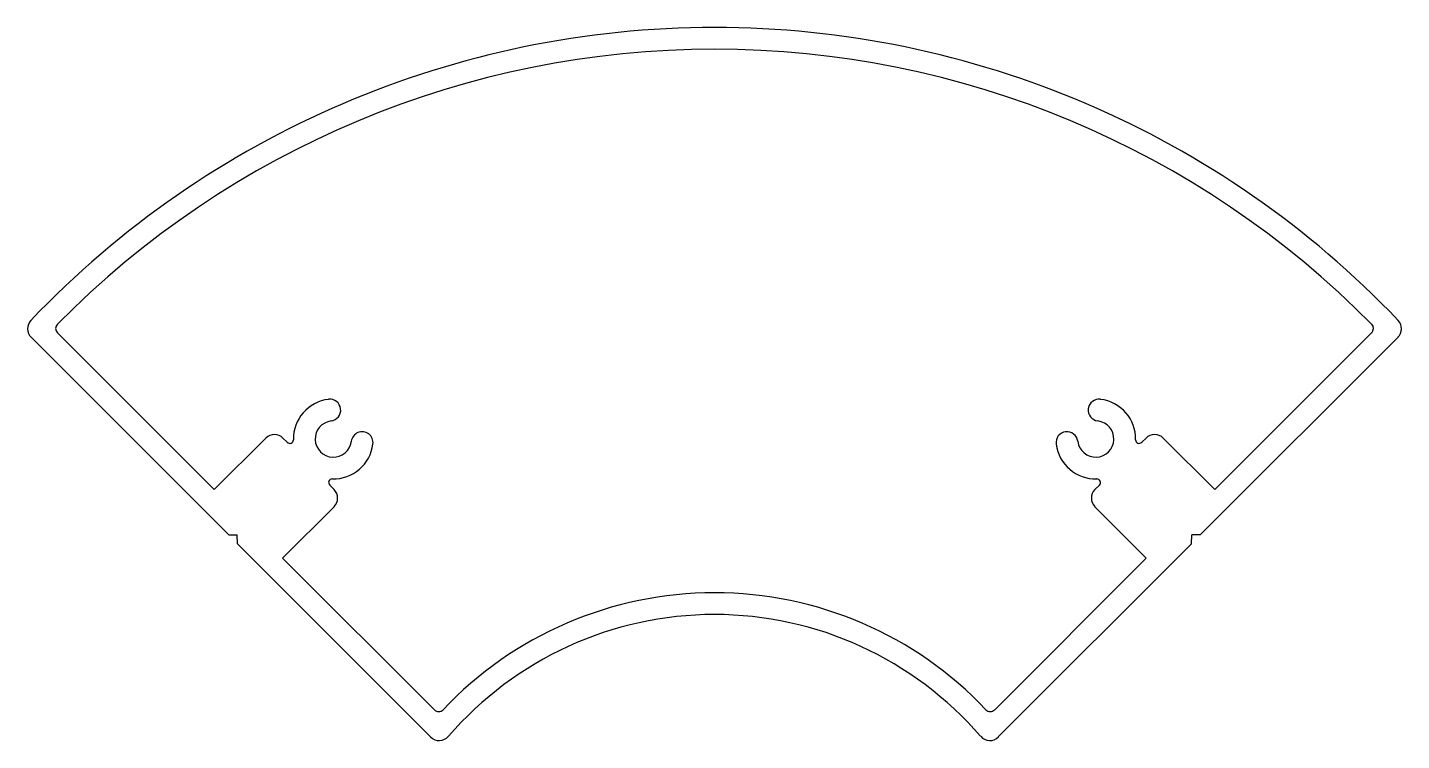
# Model space of a CAD drawing. Extents: x 484 to 598, y 585 to 644.
import ezdxf

# ---------------------------------------------------------------- set-up
doc = ezdxf.new("R2010")
doc.units = 0
doc.layers.get('0').update_dxf_attribs({"linetype": 'CONTINUOUS'})

msp = doc.modelspace()

# ---------------------------------------------------------------- linework, layer by layer
at = {"color": 0, "linetype": 'CONTINUOUS'}
for p, q in [((501.02, 601.68), (484.68, 618.02)), ((499.81, 605.43), (486.86, 618.39)), ((581.3, 601.68), (597.64, 618.02)), ((582.5, 605.43), (595.46, 618.39)), ((504.08, 609.69), (499.81, 605.43)), ((505.85, 609.34), (505.5, 609.69)), ((576.47, 609.34), (576.82, 609.69)), ((578.24, 609.69), (582.5, 605.43)), ((509.72, 605.43), (509.36, 605.8)), ((572.59, 605.43), (572.96, 605.8)), ((509.72, 604.02), (505.47, 599.77)), ((572.59, 604.02), (576.84, 599.77)), ((501.02, 601.68), (501.72, 601.68)), ((501.73, 600.96), (501.72, 601.68)), ((517.7, 584.99), (501.73, 600.96)), ((564.61, 584.99), (580.58, 600.96)), ((580.58, 600.96), (580.59, 601.68)), ((581.3, 601.68), (580.59, 601.68)), ((518.01, 587.23), (505.47, 599.77)), ((564.31, 587.23), (576.84, 599.77))]:
    msp.add_line(p, q, dxfattribs=at)
for centre, radius, start, end in [((541.16, 565.56), 78.05, 43.6306, 136.3694), ((541.16, 565.56), 76.25, 44.5905, 135.4095), ((485.39, 618.72), 1, 136.3694, 225), ((487.21, 618.74), 0.5, 135.4095, 225), ((595.11, 618.74), 0.5, 315, 44.5905), ((596.93, 618.72), 1, 315, 43.6306), ((509.66, 609.61), 3.3, 96.834, 181.048), ((509.37, 612), 0.9, 276.834, 96.834), ((572.94, 612), 0.9, 83.166, 263.166), ((572.66, 609.61), 3.3, 358.952, 83.166), ((509.66, 609.61), 1.5, 96.834, 352.7854), ((572.66, 609.61), 1.5, 187.2146, 83.166), ((504.79, 608.98), 1, 44.8097, 135), ((512.04, 609.31), 0.9, 352.7854, 172.7854), ((570.28, 609.31), 0.9, 7.2146, 187.2146), ((577.53, 608.98), 1, 45, 135.1903), ((506.06, 609.55), 0.3, 224.8097, 1.048), ((509.66, 609.61), 3.3, 268.5714, 352.7854), ((572.66, 609.61), 3.3, 187.2146, 271.4286), ((576.26, 609.55), 0.3, 178.952, 315.1903), ((509.57, 606.01), 0.3, 88.5714, 224.8097), ((509.01, 604.73), 1, 315, 44.8097), ((573.3, 604.73), 1, 135.1903, 225), ((572.75, 606.01), 0.3, 315.1903, 91.4286), ((541.16, 566.06), 30.85, 43.3642, 136.6358), ((541.16, 566.06), 29.05, 40.8117, 139.1883), ((518.36, 587.59), 0.5, 225, 316.6358), ((563.95, 587.59), 0.5, 223.3642, 315), ((518.41, 585.7), 1, 225, 319.1883), ((563.91, 585.7), 1, 220.8117, 315)]:
    msp.add_arc(centre, radius, start, end, dxfattribs=at)

doc.saveas('drawing.dxf')
